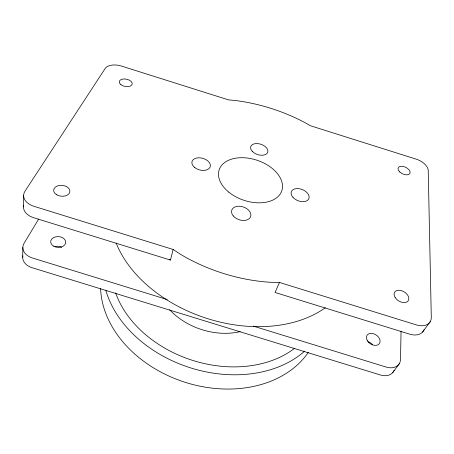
<?xml version="1.0" encoding="UTF-8"?>
<svg xmlns="http://www.w3.org/2000/svg" width="454" height="454" viewBox="0 0 454 454"><rect width="100%" height="100%" fill="white"/><g stroke="black" fill="none" stroke-linecap="round" stroke-linejoin="round"><path stroke-width="0.68" d="M22.7 257.27L22.848 247.47M23.46 206.905L23.631 195.464M401.064 331.187L400.49 359.443A15.277 10.828 35.2 0 1 386.087 367.042L253.292 326.097M23.625 205.441A16.423 11.185 3.3 0 0 33.653 217.704L170.466 260.074L173.122 249.473L33.999 206.332A16.696 11.191 3.7 0 1 24.981 191.219L105.163 68.503A13.035 7.207 10.8 0 1 121.343 66.034L228.464 99.863L235.512 100.533A133.328 85.846 18.5 0 1 304.282 122.257L310.491 125.769L416.239 159.161A12.877 7.071 25.8 0 1 428.224 170.443L431.3 317.391A16.503 10.896 33.2 0 1 416.267 324.871L279.454 282.445L270.493 282.28A133.328 85.846 18.5 0 1 180.777 254.473L173.122 249.473M279.454 282.445L275.05 292.467L409.627 334.144A16.23 10.89 33.6 0 0 424.059 329.587M38.692 219.015L24.102 243.236A15.447 11.1 1.5 0 0 32.421 257.997L167.248 299.566M392.653 372.717L399.327 363.648M422.6 332.05L430.244 321.659M169.353 259.342L170.466 260.074M304.628 351.152A114.981 86.129 18.5 0 1 191.911 368.279A114.981 86.129 18.5 0 1 105.907 290.549M308.283 352.418A112.093 85.823 18.5 0 1 186.435 382.711A112.093 85.823 18.5 0 1 100.595 288.449M294.362 348.502A106.662 79.813 18.5 0 1 193.308 360.601A106.662 79.813 18.5 0 1 115.605 292.864M240.189 331.63A60.513 45.604 18.5 0 1 169.66 309.724M325.342 307.727A124.623 86.453 18.5 0 1 208.488 318.924A124.623 86.453 18.5 0 1 116.145 243.049M394.117 370.282A15.05 10.805 35.7 0 1 380.395 374.987L32.126 267.724A15.215 11.072 1.1 0 1 22.853 255.818M54.928 246.539A7.434 5.403 3 0 1 61.699 247.288M367.944 341.783A7.36 5.283 33.9 0 1 372.706 344.717M120.974 84.716A6.589 3.706 11.1 0 0 131.961 84.728A6.589 3.706 11.1 0 0 124.305 78.945A6.589 3.706 11.1 0 0 120.974 84.716M56.347 194.579A8.144 5.448 5.3 0 0 69.729 192.331A8.144 5.448 5.3 0 0 59.247 185.476A8.144 5.448 5.3 0 0 56.347 194.579M395.207 297.648A8.059 5.317 31.6 0 0 408.021 301.042A8.059 5.317 31.6 0 0 401.143 290.537A8.059 5.317 31.6 0 0 395.207 297.648M399.753 171.958A6.515 3.643 25.6 0 0 409.945 173.383A6.515 3.643 25.6 0 0 402.545 166.3A6.515 3.643 25.6 0 0 399.753 171.958M228.771 192.121A33.034 21.077 18.5 0 0 281.735 190.998A33.034 21.077 18.5 0 0 240.978 157.714A33.034 21.077 18.5 0 0 228.771 192.121M233.248 215.894A9.977 6.725 18.7 0 0 249.978 217.835A9.977 6.725 18.7 0 0 240.416 206.309A9.977 6.725 18.7 0 0 233.248 215.894M293.023 197.394A9.438 5.981 21.8 0 0 308.516 199.329A9.438 5.981 21.8 0 0 298.817 188.654A9.438 5.981 21.8 0 0 293.023 197.394M252.203 151.25A8.949 5.414 18.4 0 0 267.122 153.31A8.949 5.414 18.4 0 0 258.36 143.668A8.949 5.414 18.4 0 0 252.203 151.25M194.579 167.435A9.472 6.021 15.2 0 0 210.094 167.1A9.472 6.021 15.2 0 0 198.716 157.793A9.472 6.021 15.2 0 0 194.579 167.435M53.493 246.091A7.548 5.414 3.4 0 0 65.66 243.032A7.548 5.414 3.4 0 0 55.473 236.869A7.548 5.414 3.4 0 0 53.493 246.091M367.32 340.704A7.468 5.295 33.5 0 0 379.238 343.831A7.468 5.295 33.5 0 0 373.188 333.622A7.468 5.295 33.5 0 0 367.32 340.704"/></g></svg>
